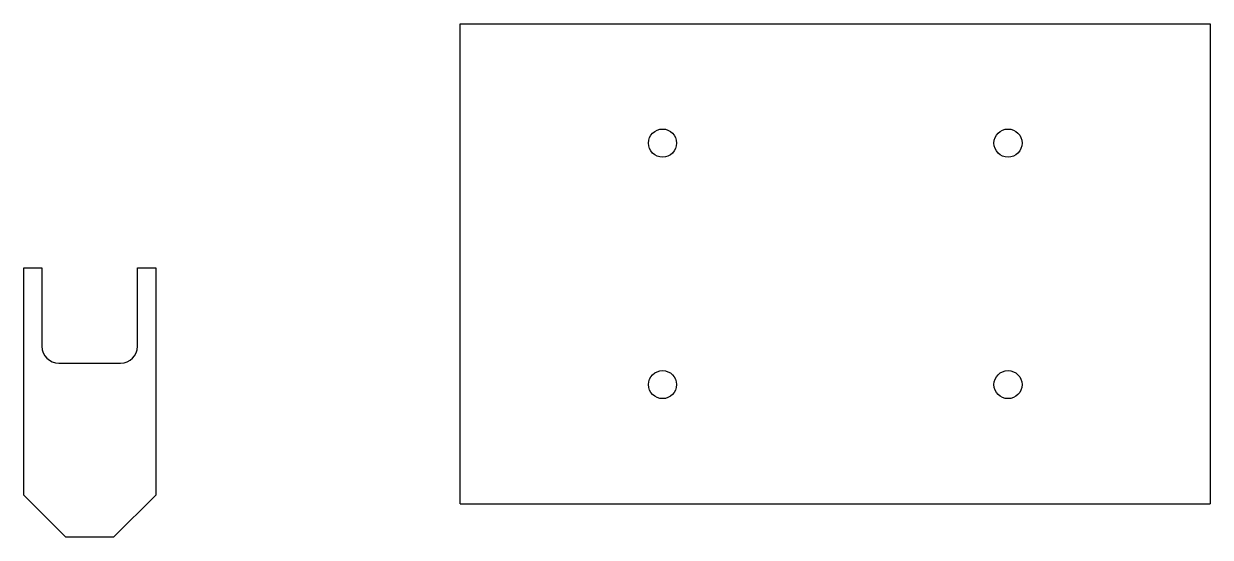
# Model space of a CAD drawing. Header units: millimetres. Extents: x 2208 to 2630, y 1613 to 1796.
import ezdxf

# ---------------------------------------------------------------- set-up
doc = ezdxf.new("R2010")
doc.units = ezdxf.units.MM

msp = doc.modelspace()

# ---------------------------------------------------------------- linework, layer by layer
for p, q in [((2363.19, 1795.88), (2630.19, 1795.88)), ((2214.27, 1709.02), (2214.27, 1681.02)), ((2248.27, 1681.02), (2248.27, 1709.02)), ((2220.27, 1675.02), (2242.27, 1675.02)), ((2363.19, 1624.88), (2630.19, 1624.88))]:
    msp.add_line(p, q)
for points in [[(2363.19, 1624.88), (2363.19, 1795.88)], [(2630.19, 1795.88), (2630.19, 1624.88)], [(2248.27, 1709.02), (2254.77, 1709.02), (2254.77, 1628.02), (2239.77, 1613.02), (2222.77, 1613.02), (2207.77, 1628.02), (2207.77, 1709.02), (2214.27, 1709.02)]]:
    msp.add_lwpolyline(points)
for centre in [(2435.19, 1753.38), (2558.19, 1753.38), (2435.19, 1667.38), (2558.19, 1667.38)]:
    msp.add_circle(centre, 5)
for centre, start, end in [((2220.27, 1681.02), 180, 270), ((2242.27, 1681.02), 270, 0)]:
    msp.add_arc(centre, 6, start, end)

doc.saveas('drawing.dxf')
